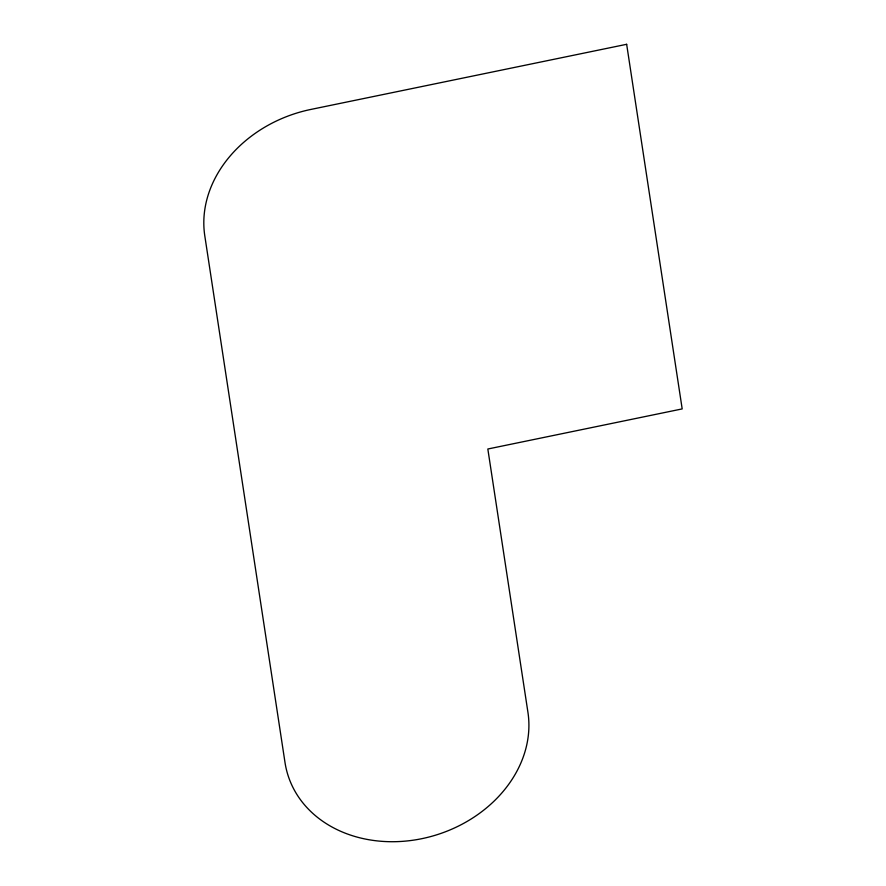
<?xml version="1.0" encoding="UTF-8"?>
<svg xmlns="http://www.w3.org/2000/svg" width="886" height="886" viewBox="0 0 886 886"><rect width="100%" height="100%" fill="white"/><g stroke="black" fill="none" stroke-linecap="round" stroke-linejoin="round"><path stroke-width="1.33" d="M626.657 44.3L310.831 109.443A124.383 102.012 -17.9 0 0 204.788 235.787L284.993 762.436A124.383 102.012 -17.9 0 0 421.891 838.665A124.383 102.012 -17.9 0 0 527.934 712.333L487.832 449.003L682.187 408.911L626.657 44.3"/></g></svg>
